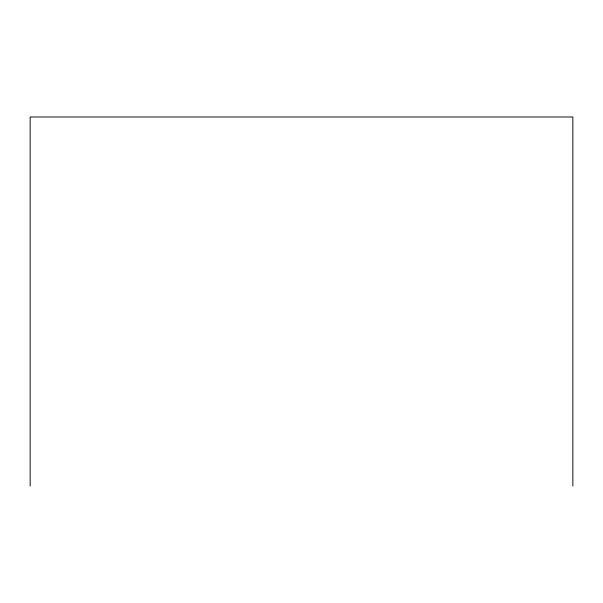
<?xml version="1.0" encoding="UTF-8"?>
<svg xmlns="http://www.w3.org/2000/svg" width="603" height="603" viewBox="0 0 603 603"><rect width="100%" height="100%" fill="white"/><g stroke="black" fill="none" stroke-linecap="round" stroke-linejoin="round"><path stroke-width="0.9" d="M572.85 486.01L572.85 116.99L30.15 116.99L30.15 486.01"/></g></svg>
